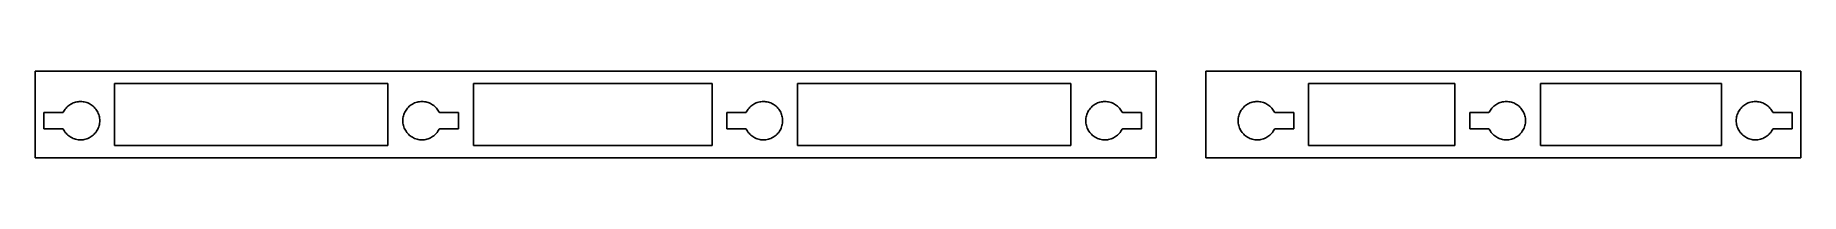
# Model space of a CAD drawing. Header units: millimetres. Extents: x -35 to 108, y 0 to 7.
import ezdxf

# ---------------------------------------------------------------- set-up
doc = ezdxf.new("R2010")
doc.units = ezdxf.units.MM
for name, color, linetype in [('LIGHTENING', 4, 'CONTINUOUS'), ('PLATE_TAIL_(X_from_hinge,_shown_at_hinge)', 6, 'CONTINUOUS'), ('PLATE_WING', 3, 'CONTINUOUS'), ('SOCKETS', 7, 'CONTINUOUS')]:
    doc.layers.add(name, color=color, linetype=linetype)

msp = doc.modelspace()

# ---------------------------------------------------------------- linework, layer by layer
at = {"layer": 'LIGHTENING'}
for p, q in [((-6.51776, 6.2), (-28.58937, 6.2)), ((-28.58937, 6.2), (-28.58937, 1.2)), ((-6.51776, 1.2), (-6.51776, 6.2)), ((19.65385, 6.2), (0.38224, 6.2)), ((0.38224, 6.2), (0.38224, 1.2)), ((19.65385, 1.2), (19.65385, 6.2)), ((48.62546, 6.2), (26.55385, 6.2)), ((26.55385, 6.2), (26.55385, 1.2)), ((48.62546, 1.2), (48.62546, 6.2)), ((79.64011, 6.2), (67.82546, 6.2)), ((67.82546, 6.2), (67.82546, 1.2)), ((79.64011, 1.2), (79.64011, 6.2)), ((101.15476, 6.2), (86.54011, 6.2)), ((86.54011, 6.2), (86.54011, 1.2)), ((101.15476, 1.2), (101.15476, 6.2)), ((-28.58937, 1.2), (-6.51776, 1.2)), ((0.38224, 1.2), (19.65385, 1.2)), ((26.55385, 1.2), (48.62546, 1.2)), ((67.82546, 1.2), (79.64011, 1.2)), ((86.54011, 1.2), (101.15476, 1.2))]:
    msp.add_line(p, q, dxfattribs=at)
at = {"layer": 'PLATE_TAIL_(X_from_hinge,_shown_at_hinge)'}
for p, q in [((107.55476, 7.2), (59.52546, 7.2)), ((59.52546, 7.2), (59.52546, 0.2)), ((107.55476, 0.2), (107.55476, 7.2)), ((59.52546, 0.2), (107.55476, 0.2))]:
    msp.add_line(p, q, dxfattribs=at)
at = {"layer": 'PLATE_WING'}
for p, q in [((55.52546, 7.2), (-34.98937, 7.2)), ((-34.98937, 7.2), (-34.98937, 0.2)), ((55.52546, 0.2), (55.52546, 7.2)), ((-34.98937, 0.2), (55.52546, 0.2))]:
    msp.add_line(p, q, dxfattribs=at)
at = {"layer": 'SOCKETS'}
for p, q in [((-32.43539, 4.29602), (-32.50473, 4.22199)), ((-32.36136, 4.36535), (-32.43539, 4.29602)), ((-32.28295, 4.4297), (-32.36136, 4.36535)), ((-32.20051, 4.48878), (-32.28295, 4.4297)), ((-32.11437, 4.54234), (-32.20051, 4.48878)), ((-32.02492, 4.59015), (-32.11437, 4.54234)), ((-31.93253, 4.63201), (-32.02492, 4.59015)), ((-31.83761, 4.66774), (-31.93253, 4.63201)), ((-31.74054, 4.69719), (-31.83761, 4.66774)), ((-31.64176, 4.72022), (-31.74054, 4.69719)), ((-31.54169, 4.73674), (-31.64176, 4.72022)), ((-31.44075, 4.74668), (-31.54169, 4.73674)), ((-31.33937, 4.75), (-31.44075, 4.74668)), ((-31.238, 4.74668), (-31.33937, 4.75)), ((-31.13706, 4.73674), (-31.238, 4.74668)), ((-31.03698, 4.72022), (-31.13706, 4.73674)), ((-30.93821, 4.69719), (-31.03698, 4.72022)), ((-30.84114, 4.66774), (-30.93821, 4.69719)), ((-30.74622, 4.63201), (-30.84114, 4.66774)), ((-30.65383, 4.59015), (-30.74622, 4.63201)), ((-30.56437, 4.54234), (-30.65383, 4.59015)), ((-30.47824, 4.48878), (-30.56437, 4.54234)), ((-30.39579, 4.4297), (-30.47824, 4.48878)), ((-30.31739, 4.36535), (-30.39579, 4.4297)), ((-30.24336, 4.29602), (-30.31739, 4.36535)), ((-30.17402, 4.22199), (-30.24336, 4.29602)), ((-4.86378, 4.29602), (-4.93311, 4.22199)), ((-4.78975, 4.36535), (-4.86378, 4.29602)), ((-4.71134, 4.4297), (-4.78975, 4.36535)), ((-4.6289, 4.48878), (-4.71134, 4.4297)), ((-4.54276, 4.54234), (-4.6289, 4.48878)), ((-4.45331, 4.59015), (-4.54276, 4.54234)), ((-4.36092, 4.63201), (-4.45331, 4.59015)), ((-4.26599, 4.66774), (-4.36092, 4.63201)), ((-4.16893, 4.69719), (-4.26599, 4.66774)), ((-4.07015, 4.72022), (-4.16893, 4.69719)), ((-3.97008, 4.73674), (-4.07015, 4.72022)), ((-3.86914, 4.74668), (-3.97008, 4.73674)), ((-3.76776, 4.75), (-3.86914, 4.74668)), ((-3.66639, 4.74668), (-3.76776, 4.75)), ((-3.56545, 4.73674), (-3.66639, 4.74668)), ((-3.46537, 4.72022), (-3.56545, 4.73674)), ((-3.36659, 4.69719), (-3.46537, 4.72022)), ((-3.26953, 4.66774), (-3.36659, 4.69719)), ((-3.1746, 4.63201), (-3.26953, 4.66774)), ((-3.08222, 4.59015), (-3.1746, 4.63201)), ((-2.99276, 4.54234), (-3.08222, 4.59015)), ((-2.90663, 4.48878), (-2.99276, 4.54234)), ((-2.82418, 4.4297), (-2.90663, 4.48878)), ((-2.74578, 4.36535), (-2.82418, 4.4297)), ((-2.67175, 4.29602), (-2.74578, 4.36535)), ((-2.60241, 4.22199), (-2.67175, 4.29602)), ((22.70783, 4.29602), (22.6385, 4.22199)), ((22.78186, 4.36535), (22.70783, 4.29602)), ((22.86027, 4.4297), (22.78186, 4.36535)), ((22.94272, 4.48878), (22.86027, 4.4297)), ((23.02885, 4.54234), (22.94272, 4.48878)), ((23.1183, 4.59015), (23.02885, 4.54234)), ((23.21069, 4.63201), (23.1183, 4.59015)), ((23.30562, 4.66774), (23.21069, 4.63201)), ((23.40268, 4.69719), (23.30562, 4.66774)), ((23.50146, 4.72022), (23.40268, 4.69719)), ((23.60153, 4.73674), (23.50146, 4.72022)), ((23.70247, 4.74668), (23.60153, 4.73674)), ((23.80385, 4.75), (23.70247, 4.74668)), ((23.90522, 4.74668), (23.80385, 4.75)), ((24.00616, 4.73674), (23.90522, 4.74668)), ((24.10624, 4.72022), (24.00616, 4.73674)), ((24.20502, 4.69719), (24.10624, 4.72022)), ((24.30208, 4.66774), (24.20502, 4.69719)), ((24.39701, 4.63201), (24.30208, 4.66774)), ((24.4894, 4.59015), (24.39701, 4.63201)), ((24.57885, 4.54234), (24.4894, 4.59015)), ((24.66498, 4.48878), (24.57885, 4.54234)), ((24.74743, 4.4297), (24.66498, 4.48878)), ((24.82584, 4.36535), (24.74743, 4.4297)), ((24.89986, 4.29602), (24.82584, 4.36535)), ((24.9692, 4.22199), (24.89986, 4.29602)), ((50.27945, 4.29602), (50.21011, 4.22199)), ((50.35347, 4.36535), (50.27945, 4.29602)), ((50.43188, 4.4297), (50.35347, 4.36535)), ((50.51433, 4.48878), (50.43188, 4.4297)), ((50.60046, 4.54234), (50.51433, 4.48878)), ((50.68991, 4.59015), (50.60046, 4.54234)), ((50.7823, 4.63201), (50.68991, 4.59015)), ((50.87723, 4.66774), (50.7823, 4.63201)), ((50.97429, 4.69719), (50.87723, 4.66774)), ((51.07307, 4.72022), (50.97429, 4.69719)), ((51.17315, 4.73674), (51.07307, 4.72022)), ((51.27409, 4.74668), (51.17315, 4.73674)), ((51.37546, 4.75), (51.27409, 4.74668)), ((51.47684, 4.74668), (51.37546, 4.75)), ((51.57778, 4.73674), (51.47684, 4.74668)), ((51.67785, 4.72022), (51.57778, 4.73674)), ((51.77663, 4.69719), (51.67785, 4.72022)), ((51.87369, 4.66774), (51.77663, 4.69719)), ((51.96862, 4.63201), (51.87369, 4.66774)), ((52.06101, 4.59015), (51.96862, 4.63201)), ((52.15046, 4.54234), (52.06101, 4.59015)), ((52.23659, 4.48878), (52.15046, 4.54234)), ((52.31904, 4.4297), (52.23659, 4.48878)), ((52.39745, 4.36535), (52.31904, 4.4297)), ((52.47148, 4.29602), (52.39745, 4.36535)), ((52.54081, 4.22199), (52.47148, 4.29602)), ((62.57945, 4.29602), (62.51011, 4.22199)), ((62.65347, 4.36535), (62.57945, 4.29602)), ((62.73188, 4.4297), (62.65347, 4.36535)), ((62.81433, 4.48878), (62.73188, 4.4297)), ((62.90046, 4.54234), (62.81433, 4.48878)), ((62.98991, 4.59015), (62.90046, 4.54234)), ((63.0823, 4.63201), (62.98991, 4.59015)), ((63.17723, 4.66774), (63.0823, 4.63201)), ((63.27429, 4.69719), (63.17723, 4.66774)), ((63.37307, 4.72022), (63.27429, 4.69719)), ((63.47315, 4.73674), (63.37307, 4.72022)), ((63.57409, 4.74668), (63.47315, 4.73674)), ((63.67546, 4.75), (63.57409, 4.74668)), ((63.77684, 4.74668), (63.67546, 4.75)), ((63.87778, 4.73674), (63.77684, 4.74668)), ((63.97785, 4.72022), (63.87778, 4.73674)), ((64.07663, 4.69719), (63.97785, 4.72022)), ((64.17369, 4.66774), (64.07663, 4.69719)), ((64.26862, 4.63201), (64.17369, 4.66774)), ((64.36101, 4.59015), (64.26862, 4.63201)), ((64.45046, 4.54234), (64.36101, 4.59015)), ((64.53659, 4.48878), (64.45046, 4.54234)), ((64.61904, 4.4297), (64.53659, 4.48878)), ((64.69745, 4.36535), (64.61904, 4.4297)), ((64.77148, 4.29602), (64.69745, 4.36535)), ((64.84081, 4.22199), (64.77148, 4.29602)), ((82.69409, 4.29602), (82.62476, 4.22199)), ((82.76812, 4.36535), (82.69409, 4.29602)), ((82.84653, 4.4297), (82.76812, 4.36535)), ((82.92898, 4.48878), (82.84653, 4.4297)), ((83.01511, 4.54234), (82.92898, 4.48878)), ((83.10456, 4.59015), (83.01511, 4.54234)), ((83.19695, 4.63201), (83.10456, 4.59015)), ((83.29188, 4.66774), (83.19695, 4.63201)), ((83.38894, 4.69719), (83.29188, 4.66774)), ((83.48772, 4.72022), (83.38894, 4.69719)), ((83.58779, 4.73674), (83.48772, 4.72022)), ((83.68873, 4.74668), (83.58779, 4.73674)), ((83.79011, 4.75), (83.68873, 4.74668)), ((83.89148, 4.74668), (83.79011, 4.75)), ((83.99242, 4.73674), (83.89148, 4.74668)), ((84.0925, 4.72022), (83.99242, 4.73674)), ((84.19128, 4.69719), (84.0925, 4.72022)), ((84.28834, 4.66774), (84.19128, 4.69719)), ((84.38327, 4.63201), (84.28834, 4.66774)), ((84.47566, 4.59015), (84.38327, 4.63201)), ((84.56511, 4.54234), (84.47566, 4.59015)), ((84.65124, 4.48878), (84.56511, 4.54234)), ((84.73369, 4.4297), (84.65124, 4.48878)), ((84.8121, 4.36535), (84.73369, 4.4297)), ((84.88612, 4.29602), (84.8121, 4.36535)), ((84.95546, 4.22199), (84.88612, 4.29602)), ((102.80874, 4.29602), (102.73941, 4.22199)), ((102.88277, 4.36535), (102.80874, 4.29602)), ((102.96118, 4.4297), (102.88277, 4.36535)), ((103.04362, 4.48878), (102.96118, 4.4297)), ((103.12976, 4.54234), (103.04362, 4.48878)), ((103.21921, 4.59015), (103.12976, 4.54234)), ((103.3116, 4.63201), (103.21921, 4.59015)), ((103.40653, 4.66774), (103.3116, 4.63201)), ((103.50359, 4.69719), (103.40653, 4.66774)), ((103.60237, 4.72022), (103.50359, 4.69719)), ((103.70244, 4.73674), (103.60237, 4.72022)), ((103.80338, 4.74668), (103.70244, 4.73674)), ((103.90476, 4.75), (103.80338, 4.74668)), ((104.00613, 4.74668), (103.90476, 4.75)), ((104.10707, 4.73674), (104.00613, 4.74668)), ((104.20715, 4.72022), (104.10707, 4.73674)), ((104.30593, 4.69719), (104.20715, 4.72022)), ((104.40299, 4.66774), (104.30593, 4.69719)), ((104.49792, 4.63201), (104.40299, 4.66774)), ((104.5903, 4.59015), (104.49792, 4.63201)), ((104.67976, 4.54234), (104.5903, 4.59015)), ((104.76589, 4.48878), (104.67976, 4.54234)), ((104.84834, 4.4297), (104.76589, 4.48878)), ((104.92674, 4.36535), (104.84834, 4.4297)), ((105.00077, 4.29602), (104.92674, 4.36535)), ((105.07011, 4.22199), (105.00077, 4.29602)), ((-32.7465, 3.85), (-34.28937, 3.85)), ((-34.28937, 3.85), (-34.28937, 2.55)), ((-32.72953, 3.88555), (-32.7465, 3.85)), ((-32.68171, 3.975), (-32.72953, 3.88555)), ((-32.62815, 4.06113), (-32.68171, 3.975)), ((-32.56907, 4.14358), (-32.62815, 4.06113)), ((-32.50473, 4.22199), (-32.56907, 4.14358)), ((-30.10968, 4.14358), (-30.17402, 4.22199)), ((-30.0506, 4.06113), (-30.10968, 4.14358)), ((-29.99704, 3.975), (-30.0506, 4.06113)), ((-29.94922, 3.88555), (-29.99704, 3.975)), ((-29.90736, 3.79316), (-29.94922, 3.88555)), ((-29.87163, 3.69823), (-29.90736, 3.79316)), ((-29.84219, 3.60117), (-29.87163, 3.69823)), ((-29.81916, 3.50239), (-29.84219, 3.60117)), ((-29.84219, 2.79883), (-29.81916, 2.89761)), ((-29.80264, 3.40232), (-29.81916, 3.50239)), ((-29.81916, 2.89761), (-29.80264, 2.99768)), ((-29.79269, 3.30137), (-29.80264, 3.40232)), ((-29.80264, 2.99768), (-29.79269, 3.09863)), ((-29.78937, 3.2), (-29.79269, 3.30137)), ((-29.79269, 3.09863), (-29.78937, 3.2)), ((-5.31444, 3.30137), (-5.31776, 3.2)), ((-5.31776, 3.2), (-5.31444, 3.09863)), ((-5.3045, 3.40232), (-5.31444, 3.30137)), ((-5.31444, 3.09863), (-5.3045, 2.99768)), ((-5.28798, 3.50239), (-5.3045, 3.40232)), ((-5.3045, 2.99768), (-5.28798, 2.89761)), ((-5.26495, 3.60117), (-5.28798, 3.50239)), ((-5.28798, 2.89761), (-5.26495, 2.79883)), ((-5.2355, 3.69823), (-5.26495, 3.60117)), ((-5.19978, 3.79316), (-5.2355, 3.69823)), ((-5.15792, 3.88555), (-5.19978, 3.79316)), ((-5.1101, 3.975), (-5.15792, 3.88555)), ((-5.05654, 4.06113), (-5.1101, 3.975)), ((-4.99746, 4.14358), (-5.05654, 4.06113)), ((-4.93311, 4.22199), (-4.99746, 4.14358)), ((-2.53807, 4.14358), (-2.60241, 4.22199)), ((-2.47898, 4.06113), (-2.53807, 4.14358)), ((-2.42542, 3.975), (-2.47898, 4.06113)), ((-2.37761, 3.88555), (-2.42542, 3.975)), ((-2.36064, 3.85), (-2.37761, 3.88555)), ((-0.81776, 3.85), (-2.36064, 3.85)), ((-0.81776, 2.55), (-0.81776, 3.85)), ((22.39672, 3.85), (20.85385, 3.85)), ((20.85385, 3.85), (20.85385, 2.55)), ((22.4137, 3.88555), (22.39672, 3.85)), ((22.46151, 3.975), (22.4137, 3.88555)), ((22.51507, 4.06113), (22.46151, 3.975)), ((22.57415, 4.14358), (22.51507, 4.06113)), ((22.6385, 4.22199), (22.57415, 4.14358)), ((25.03355, 4.14358), (24.9692, 4.22199)), ((25.09263, 4.06113), (25.03355, 4.14358)), ((25.14619, 3.975), (25.09263, 4.06113)), ((25.194, 3.88555), (25.14619, 3.975)), ((25.23586, 3.79316), (25.194, 3.88555)), ((25.27159, 3.69823), (25.23586, 3.79316)), ((25.30103, 3.60117), (25.27159, 3.69823)), ((25.32407, 3.50239), (25.30103, 3.60117)), ((25.30103, 2.79883), (25.32407, 2.89761)), ((25.34059, 3.40232), (25.32407, 3.50239)), ((25.32407, 2.89761), (25.34059, 2.99768)), ((25.35053, 3.30137), (25.34059, 3.40232)), ((25.34059, 2.99768), (25.35053, 3.09863)), ((25.35385, 3.2), (25.35053, 3.30137)), ((25.35053, 3.09863), (25.35385, 3.2)), ((49.82878, 3.30137), (49.82546, 3.2)), ((49.82546, 3.2), (49.82878, 3.09863)), ((49.83872, 3.40232), (49.82878, 3.30137)), ((49.82878, 3.09863), (49.83872, 2.99768)), ((49.85524, 3.50239), (49.83872, 3.40232)), ((49.83872, 2.99768), (49.85524, 2.89761)), ((49.87828, 3.60117), (49.85524, 3.50239)), ((49.85524, 2.89761), (49.87828, 2.79883)), ((49.90772, 3.69823), (49.87828, 3.60117)), ((49.94345, 3.79316), (49.90772, 3.69823)), ((49.98531, 3.88555), (49.94345, 3.79316)), ((50.03312, 3.975), (49.98531, 3.88555)), ((50.08668, 4.06113), (50.03312, 3.975)), ((50.14576, 4.14358), (50.08668, 4.06113)), ((50.21011, 4.22199), (50.14576, 4.14358)), ((52.60516, 4.14358), (52.54081, 4.22199)), ((52.66424, 4.06113), (52.60516, 4.14358)), ((52.7178, 3.975), (52.66424, 4.06113)), ((52.76561, 3.88555), (52.7178, 3.975)), ((52.78259, 3.85), (52.76561, 3.88555)), ((54.32546, 3.85), (52.78259, 3.85)), ((54.32546, 2.55), (54.32546, 3.85)), ((62.12878, 3.30137), (62.12546, 3.2)), ((62.12546, 3.2), (62.12878, 3.09863)), ((62.13872, 3.40232), (62.12878, 3.30137)), ((62.12878, 3.09863), (62.13872, 2.99768)), ((62.15524, 3.50239), (62.13872, 3.40232)), ((62.13872, 2.99768), (62.15524, 2.89761)), ((62.17828, 3.60117), (62.15524, 3.50239)), ((62.15524, 2.89761), (62.17828, 2.79883)), ((62.20772, 3.69823), (62.17828, 3.60117)), ((62.24345, 3.79316), (62.20772, 3.69823)), ((62.28531, 3.88555), (62.24345, 3.79316)), ((62.33312, 3.975), (62.28531, 3.88555)), ((62.38668, 4.06113), (62.33312, 3.975)), ((62.44576, 4.14358), (62.38668, 4.06113)), ((62.51011, 4.22199), (62.44576, 4.14358)), ((64.90516, 4.14358), (64.84081, 4.22199)), ((64.96424, 4.06113), (64.90516, 4.14358)), ((65.0178, 3.975), (64.96424, 4.06113)), ((65.06561, 3.88555), (65.0178, 3.975)), ((65.08259, 3.85), (65.06561, 3.88555)), ((66.62546, 3.85), (65.08259, 3.85)), ((66.62546, 2.55), (66.62546, 3.85)), ((82.38298, 3.85), (80.84011, 3.85)), ((80.84011, 3.85), (80.84011, 2.55)), ((82.39996, 3.88555), (82.38298, 3.85)), ((82.44777, 3.975), (82.39996, 3.88555)), ((82.50133, 4.06113), (82.44777, 3.975)), ((82.56041, 4.14358), (82.50133, 4.06113)), ((82.62476, 4.22199), (82.56041, 4.14358)), ((85.01981, 4.14358), (84.95546, 4.22199)), ((85.07889, 4.06113), (85.01981, 4.14358)), ((85.13245, 3.975), (85.07889, 4.06113)), ((85.18026, 3.88555), (85.13245, 3.975)), ((85.22212, 3.79316), (85.18026, 3.88555)), ((85.25785, 3.69823), (85.22212, 3.79316)), ((85.28729, 3.60117), (85.25785, 3.69823)), ((85.31033, 3.50239), (85.28729, 3.60117)), ((85.28729, 2.79883), (85.31033, 2.89761)), ((85.32685, 3.40232), (85.31033, 3.50239)), ((85.31033, 2.89761), (85.32685, 2.99768)), ((85.33679, 3.30137), (85.32685, 3.40232)), ((85.32685, 2.99768), (85.33679, 3.09863)), ((85.34011, 3.2), (85.33679, 3.30137)), ((85.33679, 3.09863), (85.34011, 3.2)), ((102.35808, 3.30137), (102.35476, 3.2)), ((102.35476, 3.2), (102.35808, 3.09863)), ((102.36802, 3.40232), (102.35808, 3.30137)), ((102.35808, 3.09863), (102.36802, 2.99768)), ((102.38454, 3.50239), (102.36802, 3.40232)), ((102.36802, 2.99768), (102.38454, 2.89761)), ((102.40757, 3.60117), (102.38454, 3.50239)), ((102.38454, 2.89761), (102.40757, 2.79883)), ((102.43702, 3.69823), (102.40757, 3.60117)), ((102.47274, 3.79316), (102.43702, 3.69823)), ((102.5146, 3.88555), (102.47274, 3.79316)), ((102.56242, 3.975), (102.5146, 3.88555)), ((102.61598, 4.06113), (102.56242, 3.975)), ((102.67506, 4.14358), (102.61598, 4.06113)), ((102.73941, 4.22199), (102.67506, 4.14358)), ((105.13446, 4.14358), (105.07011, 4.22199)), ((105.19354, 4.06113), (105.13446, 4.14358)), ((105.2471, 3.975), (105.19354, 4.06113)), ((105.29491, 3.88555), (105.2471, 3.975)), ((105.31188, 3.85), (105.29491, 3.88555)), ((106.85476, 3.85), (105.31188, 3.85)), ((106.85476, 2.55), (106.85476, 3.85)), ((-34.28937, 2.55), (-32.7465, 2.55)), ((-32.7465, 2.55), (-32.72953, 2.51445)), ((-32.72953, 2.51445), (-32.68171, 2.425)), ((-32.68171, 2.425), (-32.62815, 2.33887)), ((-32.62815, 2.33887), (-32.56907, 2.25642)), ((-32.56907, 2.25642), (-32.50473, 2.17801)), ((-32.50473, 2.17801), (-32.43539, 2.10398)), ((-32.43539, 2.10398), (-32.36136, 2.03465)), ((-32.36136, 2.03465), (-32.28295, 1.9703)), ((-32.28295, 1.9703), (-32.20051, 1.91122)), ((-32.20051, 1.91122), (-32.11437, 1.85766)), ((-32.11437, 1.85766), (-32.02492, 1.80985)), ((-32.02492, 1.80985), (-31.93253, 1.76799)), ((-31.93253, 1.76799), (-31.83761, 1.73226)), ((-31.83761, 1.73226), (-31.74054, 1.70281)), ((-31.74054, 1.70281), (-31.64176, 1.67978)), ((-31.64176, 1.67978), (-31.54169, 1.66326)), ((-31.54169, 1.66326), (-31.44075, 1.65332)), ((-31.44075, 1.65332), (-31.33937, 1.65)), ((-31.33937, 1.65), (-31.238, 1.65332)), ((-31.238, 1.65332), (-31.13706, 1.66326)), ((-31.13706, 1.66326), (-31.03698, 1.67978)), ((-31.03698, 1.67978), (-30.93821, 1.70281)), ((-30.93821, 1.70281), (-30.84114, 1.73226)), ((-30.84114, 1.73226), (-30.74622, 1.76799)), ((-30.74622, 1.76799), (-30.65383, 1.80985)), ((-30.65383, 1.80985), (-30.56437, 1.85766)), ((-30.56437, 1.85766), (-30.47824, 1.91122)), ((-30.47824, 1.91122), (-30.39579, 1.9703)), ((-30.39579, 1.9703), (-30.31739, 2.03465)), ((-30.31739, 2.03465), (-30.24336, 2.10398)), ((-30.24336, 2.10398), (-30.17402, 2.17801)), ((-30.17402, 2.17801), (-30.10968, 2.25642)), ((-30.10968, 2.25642), (-30.0506, 2.33887)), ((-30.0506, 2.33887), (-29.99704, 2.425)), ((-29.99704, 2.425), (-29.94922, 2.51445)), ((-29.94922, 2.51445), (-29.90736, 2.60684)), ((-29.90736, 2.60684), (-29.87163, 2.70177)), ((-29.87163, 2.70177), (-29.84219, 2.79883)), ((-5.26495, 2.79883), (-5.2355, 2.70177)), ((-5.2355, 2.70177), (-5.19978, 2.60684)), ((-5.19978, 2.60684), (-5.15792, 2.51445)), ((-5.15792, 2.51445), (-5.1101, 2.425)), ((-5.1101, 2.425), (-5.05654, 2.33887)), ((-5.05654, 2.33887), (-4.99746, 2.25642)), ((-4.99746, 2.25642), (-4.93311, 2.17801)), ((-4.93311, 2.17801), (-4.86378, 2.10398)), ((-4.86378, 2.10398), (-4.78975, 2.03465)), ((-4.78975, 2.03465), (-4.71134, 1.9703)), ((-4.71134, 1.9703), (-4.6289, 1.91122)), ((-4.6289, 1.91122), (-4.54276, 1.85766)), ((-4.54276, 1.85766), (-4.45331, 1.80985)), ((-4.45331, 1.80985), (-4.36092, 1.76799)), ((-4.36092, 1.76799), (-4.26599, 1.73226)), ((-4.26599, 1.73226), (-4.16893, 1.70281)), ((-4.16893, 1.70281), (-4.07015, 1.67978)), ((-4.07015, 1.67978), (-3.97008, 1.66326)), ((-3.97008, 1.66326), (-3.86914, 1.65332)), ((-3.86914, 1.65332), (-3.76776, 1.65)), ((-3.76776, 1.65), (-3.66639, 1.65332)), ((-3.66639, 1.65332), (-3.56545, 1.66326)), ((-3.56545, 1.66326), (-3.46537, 1.67978)), ((-3.46537, 1.67978), (-3.36659, 1.70281)), ((-3.36659, 1.70281), (-3.26953, 1.73226)), ((-3.26953, 1.73226), (-3.1746, 1.76799)), ((-3.1746, 1.76799), (-3.08222, 1.80985)), ((-3.08222, 1.80985), (-2.99276, 1.85766)), ((-2.99276, 1.85766), (-2.90663, 1.91122)), ((-2.90663, 1.91122), (-2.82418, 1.9703)), ((-2.82418, 1.9703), (-2.74578, 2.03465)), ((-2.74578, 2.03465), (-2.67175, 2.10398)), ((-2.67175, 2.10398), (-2.60241, 2.17801)), ((-2.60241, 2.17801), (-2.53807, 2.25642)), ((-2.53807, 2.25642), (-2.47898, 2.33887)), ((-2.47898, 2.33887), (-2.42542, 2.425)), ((-2.42542, 2.425), (-2.37761, 2.51445)), ((-2.37761, 2.51445), (-2.36064, 2.55)), ((-2.36064, 2.55), (-0.81776, 2.55)), ((20.85385, 2.55), (22.39672, 2.55)), ((22.39672, 2.55), (22.4137, 2.51445)), ((22.4137, 2.51445), (22.46151, 2.425)), ((22.46151, 2.425), (22.51507, 2.33887)), ((22.51507, 2.33887), (22.57415, 2.25642)), ((22.57415, 2.25642), (22.6385, 2.17801)), ((22.6385, 2.17801), (22.70783, 2.10398)), ((22.70783, 2.10398), (22.78186, 2.03465)), ((22.78186, 2.03465), (22.86027, 1.9703)), ((22.86027, 1.9703), (22.94272, 1.91122)), ((22.94272, 1.91122), (23.02885, 1.85766)), ((23.02885, 1.85766), (23.1183, 1.80985)), ((23.1183, 1.80985), (23.21069, 1.76799)), ((23.21069, 1.76799), (23.30562, 1.73226)), ((23.30562, 1.73226), (23.40268, 1.70281)), ((23.40268, 1.70281), (23.50146, 1.67978)), ((23.50146, 1.67978), (23.60153, 1.66326)), ((23.60153, 1.66326), (23.70247, 1.65332)), ((23.70247, 1.65332), (23.80385, 1.65)), ((23.80385, 1.65), (23.90522, 1.65332)), ((23.90522, 1.65332), (24.00616, 1.66326)), ((24.00616, 1.66326), (24.10624, 1.67978)), ((24.10624, 1.67978), (24.20502, 1.70281)), ((24.20502, 1.70281), (24.30208, 1.73226)), ((24.30208, 1.73226), (24.39701, 1.76799)), ((24.39701, 1.76799), (24.4894, 1.80985)), ((24.4894, 1.80985), (24.57885, 1.85766)), ((24.57885, 1.85766), (24.66498, 1.91122)), ((24.66498, 1.91122), (24.74743, 1.9703)), ((24.74743, 1.9703), (24.82584, 2.03465)), ((24.82584, 2.03465), (24.89986, 2.10398)), ((24.89986, 2.10398), (24.9692, 2.17801)), ((24.9692, 2.17801), (25.03355, 2.25642)), ((25.03355, 2.25642), (25.09263, 2.33887)), ((25.09263, 2.33887), (25.14619, 2.425)), ((25.14619, 2.425), (25.194, 2.51445)), ((25.194, 2.51445), (25.23586, 2.60684)), ((25.23586, 2.60684), (25.27159, 2.70177)), ((25.27159, 2.70177), (25.30103, 2.79883)), ((49.87828, 2.79883), (49.90772, 2.70177)), ((49.90772, 2.70177), (49.94345, 2.60684)), ((49.94345, 2.60684), (49.98531, 2.51445)), ((49.98531, 2.51445), (50.03312, 2.425)), ((50.03312, 2.425), (50.08668, 2.33887)), ((50.08668, 2.33887), (50.14576, 2.25642)), ((50.14576, 2.25642), (50.21011, 2.17801)), ((50.21011, 2.17801), (50.27945, 2.10398)), ((50.27945, 2.10398), (50.35347, 2.03465)), ((50.35347, 2.03465), (50.43188, 1.9703)), ((50.43188, 1.9703), (50.51433, 1.91122)), ((50.51433, 1.91122), (50.60046, 1.85766)), ((50.60046, 1.85766), (50.68991, 1.80985)), ((50.68991, 1.80985), (50.7823, 1.76799)), ((50.7823, 1.76799), (50.87723, 1.73226)), ((50.87723, 1.73226), (50.97429, 1.70281)), ((50.97429, 1.70281), (51.07307, 1.67978)), ((51.07307, 1.67978), (51.17315, 1.66326)), ((51.17315, 1.66326), (51.27409, 1.65332)), ((51.27409, 1.65332), (51.37546, 1.65)), ((51.37546, 1.65), (51.47684, 1.65332)), ((51.47684, 1.65332), (51.57778, 1.66326)), ((51.57778, 1.66326), (51.67785, 1.67978)), ((51.67785, 1.67978), (51.77663, 1.70281)), ((51.77663, 1.70281), (51.87369, 1.73226)), ((51.87369, 1.73226), (51.96862, 1.76799)), ((51.96862, 1.76799), (52.06101, 1.80985)), ((52.06101, 1.80985), (52.15046, 1.85766)), ((52.15046, 1.85766), (52.23659, 1.91122)), ((52.23659, 1.91122), (52.31904, 1.9703)), ((52.31904, 1.9703), (52.39745, 2.03465)), ((52.39745, 2.03465), (52.47148, 2.10398)), ((52.47148, 2.10398), (52.54081, 2.17801)), ((52.54081, 2.17801), (52.60516, 2.25642)), ((52.60516, 2.25642), (52.66424, 2.33887)), ((52.66424, 2.33887), (52.7178, 2.425)), ((52.7178, 2.425), (52.76561, 2.51445)), ((52.76561, 2.51445), (52.78259, 2.55)), ((52.78259, 2.55), (54.32546, 2.55)), ((62.17828, 2.79883), (62.20772, 2.70177)), ((62.20772, 2.70177), (62.24345, 2.60684)), ((62.24345, 2.60684), (62.28531, 2.51445)), ((62.28531, 2.51445), (62.33312, 2.425)), ((62.33312, 2.425), (62.38668, 2.33887)), ((62.38668, 2.33887), (62.44576, 2.25642)), ((62.44576, 2.25642), (62.51011, 2.17801)), ((62.51011, 2.17801), (62.57945, 2.10398)), ((62.57945, 2.10398), (62.65347, 2.03465)), ((62.65347, 2.03465), (62.73188, 1.9703)), ((62.73188, 1.9703), (62.81433, 1.91122)), ((62.81433, 1.91122), (62.90046, 1.85766)), ((62.90046, 1.85766), (62.98991, 1.80985)), ((62.98991, 1.80985), (63.0823, 1.76799)), ((63.0823, 1.76799), (63.17723, 1.73226)), ((63.17723, 1.73226), (63.27429, 1.70281)), ((63.27429, 1.70281), (63.37307, 1.67978)), ((63.37307, 1.67978), (63.47315, 1.66326)), ((63.47315, 1.66326), (63.57409, 1.65332)), ((63.57409, 1.65332), (63.67546, 1.65)), ((63.67546, 1.65), (63.77684, 1.65332)), ((63.77684, 1.65332), (63.87778, 1.66326)), ((63.87778, 1.66326), (63.97785, 1.67978)), ((63.97785, 1.67978), (64.07663, 1.70281)), ((64.07663, 1.70281), (64.17369, 1.73226)), ((64.17369, 1.73226), (64.26862, 1.76799)), ((64.26862, 1.76799), (64.36101, 1.80985)), ((64.36101, 1.80985), (64.45046, 1.85766)), ((64.45046, 1.85766), (64.53659, 1.91122)), ((64.53659, 1.91122), (64.61904, 1.9703)), ((64.61904, 1.9703), (64.69745, 2.03465)), ((64.69745, 2.03465), (64.77148, 2.10398)), ((64.77148, 2.10398), (64.84081, 2.17801)), ((64.84081, 2.17801), (64.90516, 2.25642)), ((64.90516, 2.25642), (64.96424, 2.33887)), ((64.96424, 2.33887), (65.0178, 2.425)), ((65.0178, 2.425), (65.06561, 2.51445)), ((65.06561, 2.51445), (65.08259, 2.55)), ((65.08259, 2.55), (66.62546, 2.55)), ((80.84011, 2.55), (82.38298, 2.55)), ((82.38298, 2.55), (82.39996, 2.51445)), ((82.39996, 2.51445), (82.44777, 2.425)), ((82.44777, 2.425), (82.50133, 2.33887)), ((82.50133, 2.33887), (82.56041, 2.25642)), ((82.56041, 2.25642), (82.62476, 2.17801)), ((82.62476, 2.17801), (82.69409, 2.10398)), ((82.69409, 2.10398), (82.76812, 2.03465)), ((82.76812, 2.03465), (82.84653, 1.9703)), ((82.84653, 1.9703), (82.92898, 1.91122)), ((82.92898, 1.91122), (83.01511, 1.85766)), ((83.01511, 1.85766), (83.10456, 1.80985)), ((83.10456, 1.80985), (83.19695, 1.76799)), ((83.19695, 1.76799), (83.29188, 1.73226)), ((83.29188, 1.73226), (83.38894, 1.70281)), ((83.38894, 1.70281), (83.48772, 1.67978)), ((83.48772, 1.67978), (83.58779, 1.66326)), ((83.58779, 1.66326), (83.68873, 1.65332)), ((83.68873, 1.65332), (83.79011, 1.65)), ((83.79011, 1.65), (83.89148, 1.65332)), ((83.89148, 1.65332), (83.99242, 1.66326)), ((83.99242, 1.66326), (84.0925, 1.67978)), ((84.0925, 1.67978), (84.19128, 1.70281)), ((84.19128, 1.70281), (84.28834, 1.73226)), ((84.28834, 1.73226), (84.38327, 1.76799)), ((84.38327, 1.76799), (84.47566, 1.80985)), ((84.47566, 1.80985), (84.56511, 1.85766)), ((84.56511, 1.85766), (84.65124, 1.91122)), ((84.65124, 1.91122), (84.73369, 1.9703)), ((84.73369, 1.9703), (84.8121, 2.03465)), ((84.8121, 2.03465), (84.88612, 2.10398)), ((84.88612, 2.10398), (84.95546, 2.17801)), ((84.95546, 2.17801), (85.01981, 2.25642)), ((85.01981, 2.25642), (85.07889, 2.33887)), ((85.07889, 2.33887), (85.13245, 2.425)), ((85.13245, 2.425), (85.18026, 2.51445)), ((85.18026, 2.51445), (85.22212, 2.60684)), ((85.22212, 2.60684), (85.25785, 2.70177)), ((85.25785, 2.70177), (85.28729, 2.79883)), ((102.40757, 2.79883), (102.43702, 2.70177)), ((102.43702, 2.70177), (102.47274, 2.60684)), ((102.47274, 2.60684), (102.5146, 2.51445)), ((102.5146, 2.51445), (102.56242, 2.425)), ((102.56242, 2.425), (102.61598, 2.33887)), ((102.61598, 2.33887), (102.67506, 2.25642)), ((102.67506, 2.25642), (102.73941, 2.17801)), ((102.73941, 2.17801), (102.80874, 2.10398)), ((102.80874, 2.10398), (102.88277, 2.03465)), ((102.88277, 2.03465), (102.96118, 1.9703)), ((102.96118, 1.9703), (103.04362, 1.91122)), ((103.04362, 1.91122), (103.12976, 1.85766)), ((103.12976, 1.85766), (103.21921, 1.80985)), ((103.21921, 1.80985), (103.3116, 1.76799)), ((103.3116, 1.76799), (103.40653, 1.73226)), ((103.40653, 1.73226), (103.50359, 1.70281)), ((103.50359, 1.70281), (103.60237, 1.67978)), ((103.60237, 1.67978), (103.70244, 1.66326)), ((103.70244, 1.66326), (103.80338, 1.65332)), ((103.80338, 1.65332), (103.90476, 1.65)), ((103.90476, 1.65), (104.00613, 1.65332)), ((104.00613, 1.65332), (104.10707, 1.66326)), ((104.10707, 1.66326), (104.20715, 1.67978)), ((104.20715, 1.67978), (104.30593, 1.70281)), ((104.30593, 1.70281), (104.40299, 1.73226)), ((104.40299, 1.73226), (104.49792, 1.76799)), ((104.49792, 1.76799), (104.5903, 1.80985)), ((104.5903, 1.80985), (104.67976, 1.85766)), ((104.67976, 1.85766), (104.76589, 1.91122)), ((104.76589, 1.91122), (104.84834, 1.9703)), ((104.84834, 1.9703), (104.92674, 2.03465)), ((104.92674, 2.03465), (105.00077, 2.10398)), ((105.00077, 2.10398), (105.07011, 2.17801)), ((105.07011, 2.17801), (105.13446, 2.25642)), ((105.13446, 2.25642), (105.19354, 2.33887)), ((105.19354, 2.33887), (105.2471, 2.425)), ((105.2471, 2.425), (105.29491, 2.51445)), ((105.29491, 2.51445), (105.31188, 2.55)), ((105.31188, 2.55), (106.85476, 2.55))]:
    msp.add_line(p, q, dxfattribs=at)

doc.saveas('drawing.dxf')
